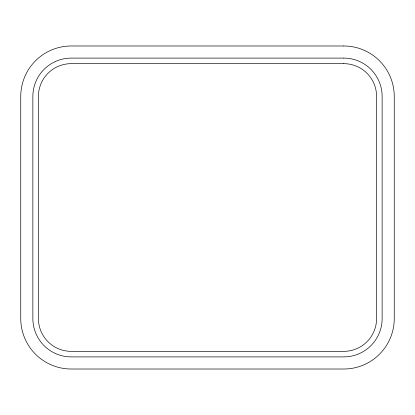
<?xml version="1.0" encoding="UTF-8"?>
<svg xmlns="http://www.w3.org/2000/svg" width="415" height="415" viewBox="0 0 415 415"><rect width="100%" height="100%" fill="white"/><g stroke="black" fill="none" stroke-linecap="round" stroke-linejoin="round"><path stroke-width="0.62" d="M343.776 45.987L71.224 45.987A50.474 50.474 0 0 0 20.75 96.462L20.75 318.538A50.474 50.474 0 0 0 71.224 369.013L343.776 369.013A50.474 50.474 0 0 0 394.25 318.538L394.25 96.462A50.474 50.474 0 0 0 343.776 45.987M343.776 58.1L71.224 58.1A38.362 38.362 0 0 0 32.863 96.462L32.863 318.538A38.362 38.362 0 0 0 71.224 356.9L343.776 356.9A38.362 38.362 0 0 0 382.137 318.538L382.137 96.462A38.362 38.362 0 0 0 343.776 58.1M343.776 63.651L71.224 63.651A32.806 32.806 0 0 0 38.413 96.462L38.413 318.538A32.806 32.806 0 0 0 71.224 351.349L343.776 351.349A32.806 32.806 0 0 0 376.587 318.538L376.587 96.462A32.806 32.806 0 0 0 343.776 63.651"/></g></svg>
